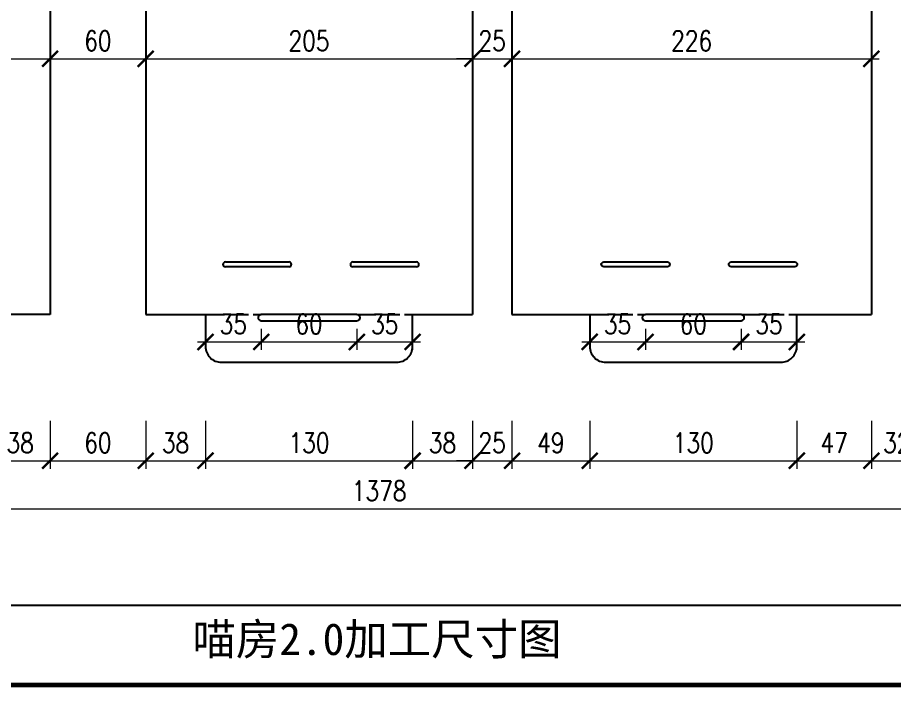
# Model space of a CAD drawing. Extents: x 5344 to 7391, y -1922 to -476.
# Drawn here: x 5950 to 6500, y -1922 to -1502 of the extents above; entities that cross this region are included whole.
import ezdxf
from ezdxf.enums import TextEntityAlignment as Align

# ---------------------------------------------------------------- set-up
doc = ezdxf.new("R2010")
doc.units = 0
doc.header["$MEASUREMENT"] = 0
doc.linetypes.add('ACAD_ISO02W100', pattern=[15, 12, -3])
doc.layers.add('00_NOPRINT_TEXT', color=7, linetype='Continuous', lineweight=0)
doc.layers.add('A-ANNO-DIMS', color=6, linetype='Continuous', lineweight=18)
doc.layers.add('cut line', color=5, linetype='Continuous')
doc.layers.add('fold line', color=8, linetype='ACAD_ISO02W100')
doc.styles.add('1 10 LT 2.0mm text', font='', dxfattribs={"height": 20})
doc.styles.add('Romans', font='romans.shx', dxfattribs={"width": 0.8, "bigfont": 'gbcbig.shx'})
doc.styles.get('1 10 LT 2.0mm text').set_extended_font_data('SimHei')
doc.dimstyles.new('AED-P1', dxfattribs={"dimscale": 0, "dimtxt": 2.5, "dimasz": 2, "dimexe": 1, "dimexo": 1, "dimgap": 1, "dimtad": 1, "dimdec": 0, "dimzin": 0, "dimdsep": 46, "dimtxsty": 'Romans', "dimblk": 'ARCHTICK', "dimcen": 1, "dimdle": 1, "dimclrd": 256, "dimclre": 256, "dimclrt": 3, "dimazin": 0, "dimtfac": 1, "dimtdec": 0, "dimtix": 1, "dimtmove": 2, "dimatfit": 3, "dimfxl": 0, "dimtolj": 1, "dimtzin": 0, "dimlwd": -1, "dimlwe": -1, "dimarcsym": 0})

# ---------------------------------------------------------------- blocks, each defined once
blk = doc.blocks.new('_ArchTick')
at = {"color": 0, "linetype": 'ByBlock', "const_width": 0.15}
blk.add_lwpolyline([(-0.5, -0.5), (0.5, 0.5)], dxfattribs=at)
blk = doc.blocks.new('*D6')
at = {"layer": 'A-ANNO-DIMS', "transparency": 16777216}
for p, q in [((5764.95, -1552.43), (5764.95, -1522.43)), ((5970.01, -1552.43), (5970.01, -1522.43)), ((5759.95, -1527.43), (5975.01, -1527.43))]:
    blk.add_line(p, q, dxfattribs=at)
at = {"layer": 'Defpoints', "color": 0, "transparency": 16777216}
for p in [(5970.01, -1527.43), (5764.95, -1688.07), (5970.01, -1688.07)]:
    blk.add_point(p, dxfattribs=at)
at = {"layer": 'A-ANNO-DIMS', "transparency": 16777216, "xscale": 10, "yscale": 10, "zscale": 10, "rotation": 180}
blk.add_blockref('_ArchTick', (5764.95, -1527.43), dxfattribs=at)
at = {"layer": 'A-ANNO-DIMS', "transparency": 16777216, "xscale": 10, "yscale": 10, "zscale": 10}
blk.add_blockref('_ArchTick', (5970.01, -1527.43), dxfattribs=at)
at = {"layer": 'A-ANNO-DIMS', "color": 3, "transparency": 16777216, "insert": (5867.48, -1516.18), "char_height": 12.5, "attachment_point": 5, "style": 'Romans'}
blk.add_mtext('\\A1;205', dxfattribs=at)
blk = doc.blocks.new('*D7')
at = {"layer": 'A-ANNO-DIMS', "transparency": 16777216}
for p, q in [((6030.01, -1552.43), (6030.01, -1522.43)), ((6235.07, -1552.43), (6235.07, -1522.43)), ((6025.01, -1527.43), (6240.07, -1527.43))]:
    blk.add_line(p, q, dxfattribs=at)
at = {"layer": 'Defpoints', "color": 0, "transparency": 16777216}
for p in [(6235.07, -1527.43), (6030.01, -1688.07), (6235.07, -1688.07)]:
    blk.add_point(p, dxfattribs=at)
at = {"layer": 'A-ANNO-DIMS', "transparency": 16777216, "xscale": 10, "yscale": 10, "zscale": 10, "rotation": 180}
blk.add_blockref('_ArchTick', (6030.01, -1527.43), dxfattribs=at)
at = {"layer": 'A-ANNO-DIMS', "transparency": 16777216, "xscale": 10, "yscale": 10, "zscale": 10}
blk.add_blockref('_ArchTick', (6235.07, -1527.43), dxfattribs=at)
at = {"layer": 'A-ANNO-DIMS', "color": 3, "transparency": 16777216, "insert": (6132.54, -1516.18), "char_height": 12.5, "attachment_point": 5, "style": 'Romans'}
blk.add_mtext('\\A1;205', dxfattribs=at)
blk = doc.blocks.new('*D8')
at = {"layer": 'A-ANNO-DIMS', "transparency": 16777216}
for p, q in [((6259.92, -1552.43), (6259.92, -1522.43)), ((6485.49, -1552.43), (6485.49, -1522.43)), ((6254.92, -1527.43), (6490.49, -1527.43))]:
    blk.add_line(p, q, dxfattribs=at)
at = {"layer": 'Defpoints', "color": 0, "transparency": 16777216}
for p in [(6485.49, -1527.43), (6259.92, -1688.07), (6485.49, -1688.07)]:
    blk.add_point(p, dxfattribs=at)
at = {"layer": 'A-ANNO-DIMS', "transparency": 16777216, "xscale": 10, "yscale": 10, "zscale": 10, "rotation": 180}
blk.add_blockref('_ArchTick', (6259.92, -1527.43), dxfattribs=at)
at = {"layer": 'A-ANNO-DIMS', "transparency": 16777216, "xscale": 10, "yscale": 10, "zscale": 10}
blk.add_blockref('_ArchTick', (6485.49, -1527.43), dxfattribs=at)
at = {"layer": 'A-ANNO-DIMS', "color": 3, "transparency": 16777216, "insert": (6372.71, -1516.18), "char_height": 12.5, "attachment_point": 5, "style": 'Romans'}
blk.add_mtext('\\A1;226', dxfattribs=at)
blk = doc.blocks.new('*D73')
at = {"layer": 'A-ANNO-DIMS', "transparency": 16777216}
for p, q in [((5970.01, -1552.43), (5970.01, -1522.43)), ((6030.01, -1547.43), (6030.01, -1522.43)), ((5965.01, -1527.43), (6035.01, -1527.43))]:
    blk.add_line(p, q, dxfattribs=at)
at = {"layer": 'Defpoints', "color": 0, "transparency": 16777216}
for p in [(6030.01, -1527.43), (6030.01, -1552.43), (5970.01, -1688.07)]:
    blk.add_point(p, dxfattribs=at)
at = {"layer": 'A-ANNO-DIMS', "transparency": 16777216, "xscale": 10, "yscale": 10, "zscale": 10, "rotation": 180}
blk.add_blockref('_ArchTick', (5970.01, -1527.43), dxfattribs=at)
at = {"layer": 'A-ANNO-DIMS', "transparency": 16777216, "xscale": 10, "yscale": 10, "zscale": 10}
blk.add_blockref('_ArchTick', (6030.01, -1527.43), dxfattribs=at)
at = {"layer": 'A-ANNO-DIMS', "color": 3, "transparency": 16777216, "insert": (6000.01, -1516.18), "char_height": 12.5, "attachment_point": 5, "style": 'Romans'}
blk.add_mtext('\\A1;60', dxfattribs=at)
blk = doc.blocks.new('*D74')
at = {"layer": 'A-ANNO-DIMS', "transparency": 16777216}
for p, q in [((6235.07, -1552.43), (6235.07, -1522.43)), ((6259.92, -1547.43), (6259.92, -1522.43)), ((6235.07, -1527.43), (6225.07, -1527.43)), ((6235.07, -1527.43), (6259.92, -1527.43)), ((6259.92, -1527.43), (6269.92, -1527.43))]:
    blk.add_line(p, q, dxfattribs=at)
at = {"layer": 'Defpoints', "color": 0, "transparency": 16777216}
for p in [(6259.92, -1527.43), (6259.92, -1552.43), (6235.07, -1688.07)]:
    blk.add_point(p, dxfattribs=at)
at = {"layer": 'A-ANNO-DIMS', "transparency": 16777216, "xscale": 10, "yscale": 10, "zscale": 10}
blk.add_blockref('_ArchTick', (6235.07, -1527.43), dxfattribs=at)
at = {"layer": 'A-ANNO-DIMS', "transparency": 16777216, "xscale": 10, "yscale": 10, "zscale": 10, "rotation": 180}
blk.add_blockref('_ArchTick', (6259.92, -1527.43), dxfattribs=at)
at = {"layer": 'A-ANNO-DIMS', "color": 3, "transparency": 16777216, "insert": (6247.49, -1516.18), "char_height": 12.5, "attachment_point": 5, "style": 'Romans'}
blk.add_mtext('\\A1;25', dxfattribs=at)
blk = doc.blocks.new('*D105')
at = {"layer": 'A-ANNO-DIMS', "transparency": 16777216}
for p, q in [((5932.48, -1754.89), (5932.48, -1784.89)), ((5970.01, -1754.89), (5970.01, -1784.89)), ((5927.48, -1779.89), (5975.01, -1779.89))]:
    blk.add_line(p, q, dxfattribs=at)
at = {"layer": 'Defpoints', "color": 0, "transparency": 16777216}
for p in [(5970.01, -1688.07), (5932.48, -1698.07), (5970.01, -1779.89)]:
    blk.add_point(p, dxfattribs=at)
at = {"layer": 'A-ANNO-DIMS', "transparency": 16777216, "xscale": 10, "yscale": 10, "zscale": 10, "rotation": 180}
blk.add_blockref('_ArchTick', (5932.48, -1779.89), dxfattribs=at)
at = {"layer": 'A-ANNO-DIMS', "transparency": 16777216, "xscale": 10, "yscale": 10, "zscale": 10}
blk.add_blockref('_ArchTick', (5970.01, -1779.89), dxfattribs=at)
at = {"layer": 'A-ANNO-DIMS', "color": 3, "transparency": 16777216, "insert": (5951.24, -1768.64), "char_height": 12.5, "attachment_point": 5, "style": 'Romans'}
blk.add_mtext('\\A1;38', dxfattribs=at)
blk = doc.blocks.new('*D106')
at = {"layer": 'A-ANNO-DIMS', "transparency": 16777216}
for p, q in [((5970.01, -1754.89), (5970.01, -1784.89)), ((6030.01, -1754.89), (6030.01, -1784.89)), ((5965.01, -1779.89), (6035.01, -1779.89))]:
    blk.add_line(p, q, dxfattribs=at)
at = {"layer": 'Defpoints', "color": 0, "transparency": 16777216}
for p in [(5970.01, -1688.07), (6030.01, -1688.07), (6030.01, -1779.89)]:
    blk.add_point(p, dxfattribs=at)
at = {"layer": 'A-ANNO-DIMS', "transparency": 16777216, "xscale": 10, "yscale": 10, "zscale": 10, "rotation": 180}
blk.add_blockref('_ArchTick', (5970.01, -1779.89), dxfattribs=at)
at = {"layer": 'A-ANNO-DIMS', "transparency": 16777216, "xscale": 10, "yscale": 10, "zscale": 10}
blk.add_blockref('_ArchTick', (6030.01, -1779.89), dxfattribs=at)
at = {"layer": 'A-ANNO-DIMS', "color": 3, "transparency": 16777216, "insert": (6000.01, -1768.64), "char_height": 12.5, "attachment_point": 5, "style": 'Romans'}
blk.add_mtext('\\A1;60', dxfattribs=at)
blk = doc.blocks.new('*D107')
at = {"layer": 'A-ANNO-DIMS', "transparency": 16777216}
for p, q in [((6030.01, -1754.89), (6030.01, -1784.89)), ((6067.54, -1754.89), (6067.54, -1784.89)), ((6025.01, -1779.89), (6072.54, -1779.89))]:
    blk.add_line(p, q, dxfattribs=at)
at = {"layer": 'Defpoints', "color": 0, "transparency": 16777216}
for p in [(6030.01, -1688.07), (6067.54, -1708.07), (6067.54, -1779.89)]:
    blk.add_point(p, dxfattribs=at)
at = {"layer": 'A-ANNO-DIMS', "transparency": 16777216, "xscale": 10, "yscale": 10, "zscale": 10, "rotation": 180}
blk.add_blockref('_ArchTick', (6030.01, -1779.89), dxfattribs=at)
at = {"layer": 'A-ANNO-DIMS', "transparency": 16777216, "xscale": 10, "yscale": 10, "zscale": 10}
blk.add_blockref('_ArchTick', (6067.54, -1779.89), dxfattribs=at)
at = {"layer": 'A-ANNO-DIMS', "color": 3, "transparency": 16777216, "insert": (6048.77, -1768.64), "char_height": 12.5, "attachment_point": 5, "style": 'Romans'}
blk.add_mtext('\\A1;38', dxfattribs=at)
blk = doc.blocks.new('*D108')
at = {"layer": 'A-ANNO-DIMS', "transparency": 16777216}
for p, q in [((6067.54, -1754.89), (6067.54, -1784.89)), ((6197.54, -1754.89), (6197.54, -1784.89)), ((6062.54, -1779.89), (6202.54, -1779.89))]:
    blk.add_line(p, q, dxfattribs=at)
at = {"layer": 'Defpoints', "color": 0, "transparency": 16777216}
for p in [(6067.54, -1708.07), (6197.54, -1708.07), (6197.54, -1779.89)]:
    blk.add_point(p, dxfattribs=at)
at = {"layer": 'A-ANNO-DIMS', "transparency": 16777216, "xscale": 10, "yscale": 10, "zscale": 10, "rotation": 180}
blk.add_blockref('_ArchTick', (6067.54, -1779.89), dxfattribs=at)
at = {"layer": 'A-ANNO-DIMS', "transparency": 16777216, "xscale": 10, "yscale": 10, "zscale": 10}
blk.add_blockref('_ArchTick', (6197.54, -1779.89), dxfattribs=at)
at = {"layer": 'A-ANNO-DIMS', "color": 3, "transparency": 16777216, "insert": (6132.54, -1768.64), "char_height": 12.5, "attachment_point": 5, "style": 'Romans'}
blk.add_mtext('\\A1;130', dxfattribs=at)
blk = doc.blocks.new('*D109')
at = {"layer": 'A-ANNO-DIMS', "transparency": 16777216}
for p, q in [((6197.54, -1754.89), (6197.54, -1784.89)), ((6235.07, -1754.89), (6235.07, -1784.89)), ((6192.54, -1779.89), (6240.07, -1779.89))]:
    blk.add_line(p, q, dxfattribs=at)
at = {"layer": 'Defpoints', "color": 0, "transparency": 16777216}
for p in [(6235.07, -1688.07), (6197.54, -1708.07), (6235.07, -1779.89)]:
    blk.add_point(p, dxfattribs=at)
at = {"layer": 'A-ANNO-DIMS', "transparency": 16777216, "xscale": 10, "yscale": 10, "zscale": 10, "rotation": 180}
blk.add_blockref('_ArchTick', (6197.54, -1779.89), dxfattribs=at)
at = {"layer": 'A-ANNO-DIMS', "transparency": 16777216, "xscale": 10, "yscale": 10, "zscale": 10}
blk.add_blockref('_ArchTick', (6235.07, -1779.89), dxfattribs=at)
at = {"layer": 'A-ANNO-DIMS', "color": 3, "transparency": 16777216, "insert": (6216.3, -1768.64), "char_height": 12.5, "attachment_point": 5, "style": 'Romans'}
blk.add_mtext('\\A1;38', dxfattribs=at)
blk = doc.blocks.new('*D110')
at = {"layer": 'A-ANNO-DIMS', "transparency": 16777216}
for p, q in [((6235.07, -1754.89), (6235.07, -1784.89)), ((6259.92, -1754.89), (6259.92, -1784.89)), ((6235.07, -1779.89), (6225.07, -1779.89)), ((6235.07, -1779.89), (6259.92, -1779.89)), ((6259.92, -1779.89), (6269.92, -1779.89))]:
    blk.add_line(p, q, dxfattribs=at)
at = {"layer": 'Defpoints', "color": 0, "transparency": 16777216}
for p in [(6235.07, -1688.07), (6259.92, -1688.07), (6259.92, -1779.89)]:
    blk.add_point(p, dxfattribs=at)
at = {"layer": 'A-ANNO-DIMS', "transparency": 16777216, "xscale": 10, "yscale": 10, "zscale": 10}
blk.add_blockref('_ArchTick', (6235.07, -1779.89), dxfattribs=at)
at = {"layer": 'A-ANNO-DIMS', "transparency": 16777216, "xscale": 10, "yscale": 10, "zscale": 10, "rotation": 180}
blk.add_blockref('_ArchTick', (6259.92, -1779.89), dxfattribs=at)
at = {"layer": 'A-ANNO-DIMS', "color": 3, "transparency": 16777216, "insert": (6247.49, -1768.64), "char_height": 12.5, "attachment_point": 5, "style": 'Romans'}
blk.add_mtext('\\A1;25', dxfattribs=at)
blk = doc.blocks.new('*D111')
at = {"layer": 'A-ANNO-DIMS', "transparency": 16777216}
for p, q in [((6259.92, -1754.89), (6259.92, -1784.89)), ((6308.71, -1754.89), (6308.71, -1784.89)), ((6254.92, -1779.89), (6313.71, -1779.89))]:
    blk.add_line(p, q, dxfattribs=at)
at = {"layer": 'Defpoints', "color": 0, "transparency": 16777216}
for p in [(6259.92, -1688.07), (6308.71, -1708.07), (6308.71, -1779.89)]:
    blk.add_point(p, dxfattribs=at)
at = {"layer": 'A-ANNO-DIMS', "transparency": 16777216, "xscale": 10, "yscale": 10, "zscale": 10, "rotation": 180}
blk.add_blockref('_ArchTick', (6259.92, -1779.89), dxfattribs=at)
at = {"layer": 'A-ANNO-DIMS', "transparency": 16777216, "xscale": 10, "yscale": 10, "zscale": 10}
blk.add_blockref('_ArchTick', (6308.71, -1779.89), dxfattribs=at)
at = {"layer": 'A-ANNO-DIMS', "color": 3, "transparency": 16777216, "insert": (6284.31, -1768.64), "char_height": 12.5, "attachment_point": 5, "style": 'Romans'}
blk.add_mtext('\\A1;49', dxfattribs=at)
blk = doc.blocks.new('*D112')
at = {"layer": 'A-ANNO-DIMS', "transparency": 16777216}
for p, q in [((6308.71, -1754.89), (6308.71, -1784.89)), ((6438.71, -1754.89), (6438.71, -1784.89)), ((6303.71, -1779.89), (6443.71, -1779.89))]:
    blk.add_line(p, q, dxfattribs=at)
at = {"layer": 'Defpoints', "color": 0, "transparency": 16777216}
for p in [(6308.71, -1708.07), (6438.71, -1708.07), (6438.71, -1779.89)]:
    blk.add_point(p, dxfattribs=at)
at = {"layer": 'A-ANNO-DIMS', "transparency": 16777216, "xscale": 10, "yscale": 10, "zscale": 10, "rotation": 180}
blk.add_blockref('_ArchTick', (6308.71, -1779.89), dxfattribs=at)
at = {"layer": 'A-ANNO-DIMS', "transparency": 16777216, "xscale": 10, "yscale": 10, "zscale": 10}
blk.add_blockref('_ArchTick', (6438.71, -1779.89), dxfattribs=at)
at = {"layer": 'A-ANNO-DIMS', "color": 3, "transparency": 16777216, "insert": (6373.71, -1768.64), "char_height": 12.5, "attachment_point": 5, "style": 'Romans'}
blk.add_mtext('\\A1;130', dxfattribs=at)
blk = doc.blocks.new('*D113')
at = {"layer": 'A-ANNO-DIMS', "transparency": 16777216}
for p, q in [((6438.71, -1754.89), (6438.71, -1784.89)), ((6485.49, -1754.89), (6485.49, -1784.89)), ((6433.71, -1779.89), (6490.49, -1779.89))]:
    blk.add_line(p, q, dxfattribs=at)
at = {"layer": 'Defpoints', "color": 0, "transparency": 16777216}
for p in [(6485.49, -1688.07), (6438.71, -1708.07), (6485.49, -1779.89)]:
    blk.add_point(p, dxfattribs=at)
at = {"layer": 'A-ANNO-DIMS', "transparency": 16777216, "xscale": 10, "yscale": 10, "zscale": 10, "rotation": 180}
blk.add_blockref('_ArchTick', (6438.71, -1779.89), dxfattribs=at)
at = {"layer": 'A-ANNO-DIMS', "transparency": 16777216, "xscale": 10, "yscale": 10, "zscale": 10}
blk.add_blockref('_ArchTick', (6485.49, -1779.89), dxfattribs=at)
at = {"layer": 'A-ANNO-DIMS', "color": 3, "transparency": 16777216, "insert": (6462.1, -1768.64), "char_height": 12.5, "attachment_point": 5, "style": 'Romans'}
blk.add_mtext('\\A1;47', dxfattribs=at)
blk = doc.blocks.new('*D114')
at = {"layer": 'A-ANNO-DIMS', "transparency": 16777216}
for p, q in [((6485.49, -1754.89), (6485.49, -1784.89)), ((6517.49, -1754.89), (6517.49, -1784.89)), ((6480.49, -1779.89), (6522.49, -1779.89))]:
    blk.add_line(p, q, dxfattribs=at)
at = {"layer": 'Defpoints', "color": 0, "transparency": 16777216}
for p in [(6517.49, -1520.64), (6485.49, -1688.07), (6517.49, -1779.89)]:
    blk.add_point(p, dxfattribs=at)
at = {"layer": 'A-ANNO-DIMS', "transparency": 16777216, "xscale": 10, "yscale": 10, "zscale": 10, "rotation": 180}
blk.add_blockref('_ArchTick', (6485.49, -1779.89), dxfattribs=at)
at = {"layer": 'A-ANNO-DIMS', "transparency": 16777216, "xscale": 10, "yscale": 10, "zscale": 10}
blk.add_blockref('_ArchTick', (6517.49, -1779.89), dxfattribs=at)
at = {"layer": 'A-ANNO-DIMS', "color": 3, "transparency": 16777216, "insert": (6501.49, -1768.64), "char_height": 12.5, "attachment_point": 5, "style": 'Romans'}
blk.add_mtext('\\A1;32', dxfattribs=at)
blk = doc.blocks.new('*D128')
at = {"layer": 'A-ANNO-DIMS', "transparency": 16777216}
for p, q in [((6102.54, -1697.07), (6102.54, -1710.27)), ((6062.54, -1705.27), (6107.54, -1705.27)), ((6067.54, -1703.07), (6067.54, -1710.27))]:
    blk.add_line(p, q, dxfattribs=at)
at = {"layer": 'Defpoints', "color": 0, "transparency": 16777216}
for p in [(6102.54, -1692.07), (6067.54, -1698.07), (6102.54, -1705.27)]:
    blk.add_point(p, dxfattribs=at)
at = {"layer": 'A-ANNO-DIMS', "transparency": 16777216, "xscale": 10, "yscale": 10, "zscale": 10, "rotation": 180}
blk.add_blockref('_ArchTick', (6067.54, -1705.27), dxfattribs=at)
at = {"layer": 'A-ANNO-DIMS', "transparency": 16777216, "xscale": 10, "yscale": 10, "zscale": 10}
blk.add_blockref('_ArchTick', (6102.54, -1705.27), dxfattribs=at)
at = {"layer": 'A-ANNO-DIMS', "color": 3, "transparency": 16777216, "insert": (6085.04, -1694.02), "char_height": 12.5, "attachment_point": 5, "style": 'Romans'}
blk.add_mtext('\\A1;35', dxfattribs=at)
blk = doc.blocks.new('*D129')
at = {"layer": 'A-ANNO-DIMS', "transparency": 16777216}
for p, q in [((6102.54, -1697.07), (6102.54, -1710.27)), ((6162.54, -1697.07), (6162.54, -1710.27)), ((6097.54, -1705.27), (6167.54, -1705.27))]:
    blk.add_line(p, q, dxfattribs=at)
at = {"layer": 'Defpoints', "color": 0, "transparency": 16777216}
for p in [(6102.54, -1692.07), (6162.54, -1692.07), (6162.54, -1705.27)]:
    blk.add_point(p, dxfattribs=at)
at = {"layer": 'A-ANNO-DIMS', "transparency": 16777216, "xscale": 10, "yscale": 10, "zscale": 10, "rotation": 180}
blk.add_blockref('_ArchTick', (6102.54, -1705.27), dxfattribs=at)
at = {"layer": 'A-ANNO-DIMS', "transparency": 16777216, "xscale": 10, "yscale": 10, "zscale": 10}
blk.add_blockref('_ArchTick', (6162.54, -1705.27), dxfattribs=at)
at = {"layer": 'A-ANNO-DIMS', "color": 3, "transparency": 16777216, "insert": (6132.54, -1694.02), "char_height": 12.5, "attachment_point": 5, "style": 'Romans'}
blk.add_mtext('\\A1;60', dxfattribs=at)
blk = doc.blocks.new('*D130')
at = {"layer": 'A-ANNO-DIMS', "transparency": 16777216}
for p, q in [((6162.54, -1697.07), (6162.54, -1710.27)), ((6157.54, -1705.27), (6202.54, -1705.27)), ((6197.54, -1703.07), (6197.54, -1710.27))]:
    blk.add_line(p, q, dxfattribs=at)
at = {"layer": 'Defpoints', "color": 0, "transparency": 16777216}
for p in [(6162.54, -1692.07), (6197.54, -1698.07), (6197.54, -1705.27)]:
    blk.add_point(p, dxfattribs=at)
at = {"layer": 'A-ANNO-DIMS', "transparency": 16777216, "xscale": 10, "yscale": 10, "zscale": 10, "rotation": 180}
blk.add_blockref('_ArchTick', (6162.54, -1705.27), dxfattribs=at)
at = {"layer": 'A-ANNO-DIMS', "transparency": 16777216, "xscale": 10, "yscale": 10, "zscale": 10}
blk.add_blockref('_ArchTick', (6197.54, -1705.27), dxfattribs=at)
at = {"layer": 'A-ANNO-DIMS', "color": 3, "transparency": 16777216, "insert": (6180.04, -1694.02), "char_height": 12.5, "attachment_point": 5, "style": 'Romans'}
blk.add_mtext('\\A1;35', dxfattribs=at)
blk = doc.blocks.new('*D131')
at = {"layer": 'A-ANNO-DIMS', "transparency": 16777216}
for p, q in [((6343.71, -1697.07), (6343.71, -1710.27)), ((6303.71, -1705.27), (6348.71, -1705.27)), ((6308.71, -1703.07), (6308.71, -1710.27))]:
    blk.add_line(p, q, dxfattribs=at)
at = {"layer": 'Defpoints', "color": 0, "transparency": 16777216}
for p in [(6343.71, -1692.07), (6308.71, -1698.07), (6343.71, -1705.27)]:
    blk.add_point(p, dxfattribs=at)
at = {"layer": 'A-ANNO-DIMS', "transparency": 16777216, "xscale": 10, "yscale": 10, "zscale": 10, "rotation": 180}
blk.add_blockref('_ArchTick', (6308.71, -1705.27), dxfattribs=at)
at = {"layer": 'A-ANNO-DIMS', "transparency": 16777216, "xscale": 10, "yscale": 10, "zscale": 10}
blk.add_blockref('_ArchTick', (6343.71, -1705.27), dxfattribs=at)
at = {"layer": 'A-ANNO-DIMS', "color": 3, "transparency": 16777216, "insert": (6326.21, -1694.02), "char_height": 12.5, "attachment_point": 5, "style": 'Romans'}
blk.add_mtext('\\A1;35', dxfattribs=at)
blk = doc.blocks.new('*D132')
at = {"layer": 'A-ANNO-DIMS', "transparency": 16777216}
for p, q in [((6343.71, -1697.07), (6343.71, -1710.27)), ((6403.71, -1697.07), (6403.71, -1710.27)), ((6338.71, -1705.27), (6408.71, -1705.27))]:
    blk.add_line(p, q, dxfattribs=at)
at = {"layer": 'Defpoints', "color": 0, "transparency": 16777216}
for p in [(6343.71, -1692.07), (6403.71, -1692.07), (6403.71, -1705.27)]:
    blk.add_point(p, dxfattribs=at)
at = {"layer": 'A-ANNO-DIMS', "transparency": 16777216, "xscale": 10, "yscale": 10, "zscale": 10, "rotation": 180}
blk.add_blockref('_ArchTick', (6343.71, -1705.27), dxfattribs=at)
at = {"layer": 'A-ANNO-DIMS', "transparency": 16777216, "xscale": 10, "yscale": 10, "zscale": 10}
blk.add_blockref('_ArchTick', (6403.71, -1705.27), dxfattribs=at)
at = {"layer": 'A-ANNO-DIMS', "color": 3, "transparency": 16777216, "insert": (6373.71, -1694.02), "char_height": 12.5, "attachment_point": 5, "style": 'Romans'}
blk.add_mtext('\\A1;60', dxfattribs=at)
blk = doc.blocks.new('*D133')
at = {"layer": 'A-ANNO-DIMS', "transparency": 16777216}
for p, q in [((6403.71, -1697.07), (6403.71, -1710.27)), ((6398.71, -1705.27), (6443.71, -1705.27)), ((6438.71, -1703.07), (6438.71, -1710.27))]:
    blk.add_line(p, q, dxfattribs=at)
at = {"layer": 'Defpoints', "color": 0, "transparency": 16777216}
for p in [(6403.71, -1692.07), (6438.71, -1698.07), (6438.71, -1705.27)]:
    blk.add_point(p, dxfattribs=at)
at = {"layer": 'A-ANNO-DIMS', "transparency": 16777216, "xscale": 10, "yscale": 10, "zscale": 10, "rotation": 180}
blk.add_blockref('_ArchTick', (6403.71, -1705.27), dxfattribs=at)
at = {"layer": 'A-ANNO-DIMS', "transparency": 16777216, "xscale": 10, "yscale": 10, "zscale": 10}
blk.add_blockref('_ArchTick', (6438.71, -1705.27), dxfattribs=at)
at = {"layer": 'A-ANNO-DIMS', "color": 3, "transparency": 16777216, "insert": (6421.21, -1694.02), "char_height": 12.5, "attachment_point": 5, "style": 'Romans'}
blk.add_mtext('\\A1;35', dxfattribs=at)
blk = doc.blocks.new('*D157')
at = {"layer": 'A-ANNO-DIMS', "transparency": 16777216}
for p, q in [((7008.09, -1660.64), (7008.09, -1723.07)), ((6983.09, -1665.64), (7013.09, -1665.64)), ((6983.09, -1718.07), (7013.09, -1718.07))]:
    blk.add_line(p, q, dxfattribs=at)
at = {"layer": 'Defpoints', "color": 0, "transparency": 16777216}
for p in [(6662.49, -1665.64), (6428.71, -1718.07), (7008.09, -1718.07)]:
    blk.add_point(p, dxfattribs=at)
at = {"layer": 'A-ANNO-DIMS', "transparency": 16777216, "xscale": 10, "yscale": 10, "zscale": 10}
for p, rotation in [((7008.09, -1665.64), 90), ((7008.09, -1718.07), 270)]:
    blk.add_blockref('_ArchTick', p, dxfattribs=dict(at, rotation=rotation))
at = {"layer": 'A-ANNO-DIMS', "color": 3, "transparency": 16777216, "insert": (6996.84, -1691.85), "char_height": 12.5, "attachment_point": 5, "rotation": 90, "style": 'Romans'}
blk.add_mtext('\\A1;52', dxfattribs=at)
blk = doc.blocks.new('*D176')
at = {"layer": 'A-ANNO-DIMS', "transparency": 16777216}
for p, q in [((5487.52, -1785.05), (5487.52, -1815.05)), ((6865.49, -1785.05), (6865.49, -1815.05)), ((5482.52, -1810.05), (6870.49, -1810.05))]:
    blk.add_line(p, q, dxfattribs=at)
at = {"layer": 'Defpoints', "color": 0, "transparency": 16777216}
for p in [(5487.52, -1754.89), (6865.49, -1754.89), (6865.49, -1810.05)]:
    blk.add_point(p, dxfattribs=at)
at = {"layer": 'A-ANNO-DIMS', "transparency": 16777216, "xscale": 10, "yscale": 10, "zscale": 10, "rotation": 180}
blk.add_blockref('_ArchTick', (5487.52, -1810.05), dxfattribs=at)
at = {"layer": 'A-ANNO-DIMS', "transparency": 16777216, "xscale": 10, "yscale": 10, "zscale": 10}
blk.add_blockref('_ArchTick', (6865.49, -1810.05), dxfattribs=at)
at = {"layer": 'A-ANNO-DIMS', "color": 3, "transparency": 16777216, "insert": (6176.51, -1798.8), "char_height": 12.5, "attachment_point": 5, "style": 'Romans'}
blk.add_mtext('\\A1;1378', dxfattribs=at)

msp = doc.modelspace()

# ---------------------------------------------------------------- linework, layer by layer
msp.add_line((7089.58, -1870.82), (5345.95, -1870.82))
at = {"const_width": 3}
msp.add_lwpolyline([(5345.95, -1920.82), (7389.58, -1920.82), (7389.58, -477.4), (5345.95, -477.4)], close=True, dxfattribs=at)
at = {"layer": 'cut line', "linetype": 'Continuous'}
for p, q in [((6485.49, -1323.07), (6485.49, -1688.07)), ((5970.01, -1353.07), (5970.01, -1688.07)), ((6030.01, -1353.07), (6030.01, -1688.07)), ((6235.07, -1353.07), (6235.07, -1688.07)), ((6259.92, -1353.07), (6259.92, -1688.07)), ((6080.01, -1655.07), (6120.01, -1655.07)), ((6160.01, -1655.07), (6200.01, -1655.07)), ((6120.01, -1658.07), (6080.01, -1658.07)), ((6200.01, -1658.07), (6160.01, -1658.07)), ((5970.01, -1688.07), (5932.48, -1688.07)), ((6030.01, -1688.07), (6067.54, -1688.07)), ((6162.54, -1688.07), (6102.54, -1688.07)), ((6197.54, -1688.07), (6235.07, -1688.07)), ((6259.92, -1688.07), (6308.71, -1688.07)), ((6403.71, -1688.07), (6343.71, -1688.07)), ((6438.71, -1688.07), (6485.49, -1688.07)), ((6102.54, -1692.07), (6162.54, -1692.07)), ((6343.71, -1692.07), (6403.71, -1692.07))]:
    msp.add_line(p, q, dxfattribs=at)
for points in [[(6317.49, -1658.07, -1), (6317.49, -1655.07), (6357.49, -1655.07, -1), (6357.49, -1658.07)], [(6397.49, -1658.07, -1), (6397.49, -1655.07), (6437.49, -1655.07, -1), (6437.49, -1658.07)]]:
    msp.add_lwpolyline(points, format="xyb", close=True, dxfattribs=at)
for points in [[(6067.54, -1688.07), (6067.54, -1708.07, 0.414214), (6077.54, -1718.07), (6187.54, -1718.07, 0.414214), (6197.54, -1708.07), (6197.54, -1688.07)], [(6308.71, -1688.07), (6308.71, -1708.07, 0.414214), (6318.71, -1718.07), (6428.71, -1718.07, 0.414214), (6438.71, -1708.07), (6438.71, -1688.07)]]:
    msp.add_lwpolyline(points, format="xyb", dxfattribs=at)
for centre, radius, start, end in [((6080.01, -1656.57), 1.5, 90, 270), ((6120.01, -1656.57), 1.5, 270, 90), ((6160.01, -1656.57), 1.5, 90, 270), ((6200.01, -1656.57), 1.5, 270, 90), ((6102.54, -1690.07), 2, 90, 270), ((6162.54, -1690.07), 2, 270, 90), ((6343.71, -1690.07), 2, 90, 270), ((6403.71, -1690.07), 2, 270, 90)]:
    msp.add_arc(centre, radius, start, end, dxfattribs=at)
at = {"layer": 'fold line'}
for p, q in [((6067.54, -1688.07), (6102.54, -1688.07)), ((6162.54, -1688.07), (6197.54, -1688.07)), ((6308.71, -1688.07), (6343.71, -1688.07)), ((6403.71, -1688.07), (6438.71, -1688.07))]:
    msp.add_line(p, q, dxfattribs=at)

# ---------------------------------------------------------------- texts
at = {"layer": '00_NOPRINT_TEXT', "color": 7, "lineweight": 13, "style": '1 10 LT 2.0mm text'}
msp.add_text('喵房2.0加工尺寸图', height=20, rotation=360, dxfattribs=at).set_placement((6059.29, -1881.93), align=Align.TOP_LEFT)

# ---------------------------------------------------------------- dimensions: what is measured, and where the dimension line sits
at = {"layer": 'A-ANNO-DIMS'}
for base, p1, p2, picture, middle in [((5970.01, -1527.43), (5764.95, -1688.07), (5970.01, -1688.07), '*D6', (5867.48, -1516.18)), ((6030.01, -1527.43), (5970.01, -1688.07), (6030.01, -1552.43), '*D73', (6000.01, -1516.18)), ((6235.07, -1527.43), (6030.01, -1688.07), (6235.07, -1688.07), '*D7', (6132.54, -1516.18)), ((6259.92, -1527.43), (6235.07, -1688.07), (6259.92, -1552.43), '*D74', (6247.49, -1516.18)), ((6485.49, -1527.43), (6259.92, -1688.07), (6485.49, -1688.07), '*D8', (6372.71, -1516.18)), ((6517.49, -1779.89), (6485.49, -1688.07), (6517.49, -1520.64), '*D114', (6501.49, -1768.64)), ((5970.01, -1779.89), (5932.48, -1698.07), (5970.01, -1688.07), '*D105', (5951.24, -1768.64)), ((6030.01, -1779.89), (5970.01, -1688.07), (6030.01, -1688.07), '*D106', (6000.01, -1768.64)), ((6067.54, -1779.89), (6030.01, -1688.07), (6067.54, -1708.07), '*D107', (6048.77, -1768.64)), ((6102.54, -1705.27), (6067.54, -1698.07), (6102.54, -1692.07), '*D128', (6085.04, -1694.02)), ((6162.54, -1705.27), (6102.54, -1692.07), (6162.54, -1692.07), '*D129', (6132.54, -1694.02)), ((6197.54, -1705.27), (6162.54, -1692.07), (6197.54, -1698.07), '*D130', (6180.04, -1694.02)), ((6235.07, -1779.89), (6197.54, -1708.07), (6235.07, -1688.07), '*D109', (6216.3, -1768.64)), ((6259.92, -1779.89), (6235.07, -1688.07), (6259.92, -1688.07), '*D110', (6247.49, -1768.64)), ((6308.71, -1779.89), (6259.92, -1688.07), (6308.71, -1708.07), '*D111', (6284.31, -1768.64)), ((6343.71, -1705.27), (6308.71, -1698.07), (6343.71, -1692.07), '*D131', (6326.21, -1694.02)), ((6403.71, -1705.27), (6343.71, -1692.07), (6403.71, -1692.07), '*D132', (6373.71, -1694.02)), ((6438.71, -1705.27), (6403.71, -1692.07), (6438.71, -1698.07), '*D133', (6421.21, -1694.02)), ((6485.49, -1779.89), (6438.71, -1708.07), (6485.49, -1688.07), '*D113', (6462.1, -1768.64)), ((6197.54, -1779.89), (6067.54, -1708.07), (6197.54, -1708.07), '*D108', (6132.54, -1768.64)), ((6438.71, -1779.89), (6308.71, -1708.07), (6438.71, -1708.07), '*D112', (6373.71, -1768.64)), ((6865.49, -1810.05), (5487.52, -1754.89), (6865.49, -1754.89), '*D176', (6176.51, -1798.8))]:
    dim = msp.add_linear_dim(base=base, p1=p1, p2=p2, dimstyle='AED-P1', override={"dimscale": 5, "dimsah": 1}, dxfattribs=at)
    dim.commit()
    dim.dimension.update_dxf_attribs({"geometry": picture, "text_midpoint": middle})
dim = msp.add_linear_dim(base=(7008.09, -1718.07), p1=(6662.49, -1665.64), p2=(6428.71, -1718.07), angle=90, dimstyle='AED-P1', override={"dimscale": 5, "dimsah": 1}, dxfattribs=at)
dim.commit()
dim.dimension.update_dxf_attribs({"geometry": '*D157', "text_midpoint": (6996.84, -1691.85)})

doc.saveas('drawing.dxf')
